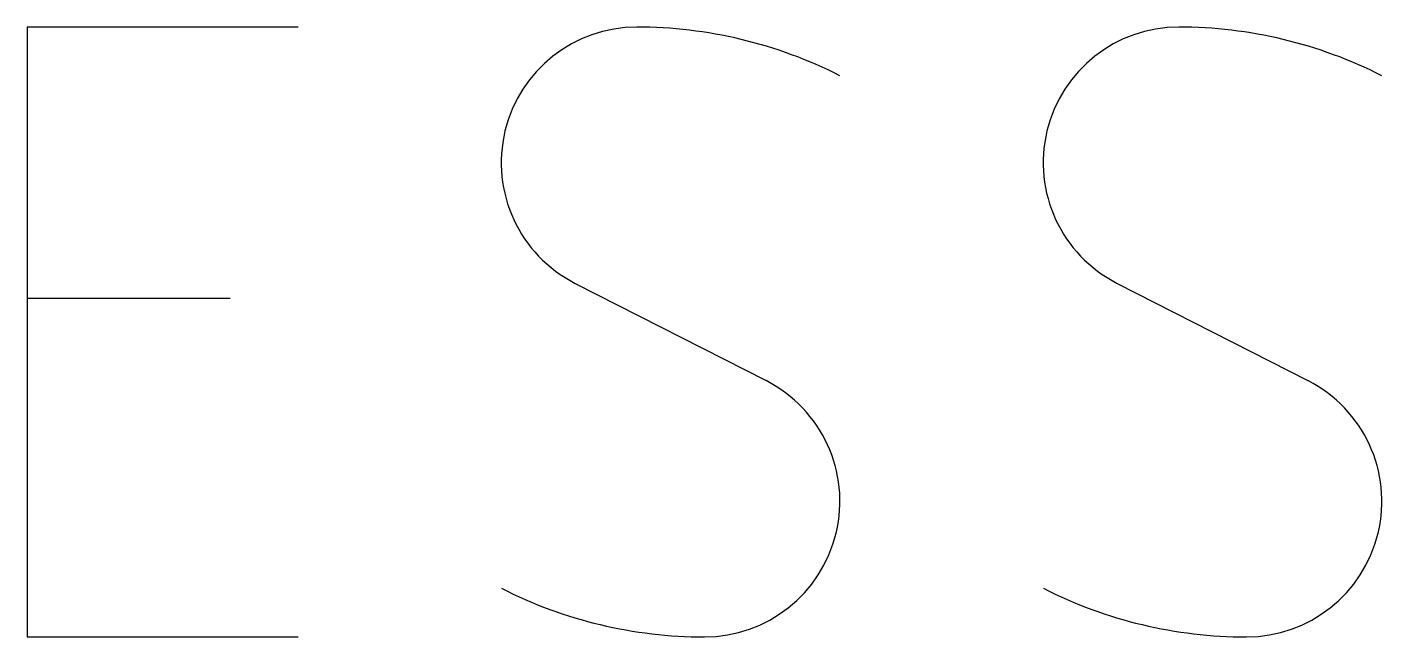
# Model space of a CAD drawing. Header units: millimetres. Extents: x 0 to 489, y 0 to 220.
import ezdxf

# ---------------------------------------------------------------- set-up
doc = ezdxf.new("R2010")
doc.units = ezdxf.units.MM
doc.layers.get('0').update_dxf_attribs({"linetype": 'CONTINUOUS', "lineweight": 25, "true_color": 0x000000})

msp = doc.modelspace()

# ---------------------------------------------------------------- linework, layer by layer
for p, q in [((97.78, 220), (0, 220)), ((0, 220), (0, 0)), ((197.78, 127.55), (266.66, 92.45)), ((393.35, 127.55), (462.23, 92.45)), ((0, 122.22), (73.33, 122.22)), ((0, 0), (97.78, 0))]:
    msp.add_line(p, q)
for centre, radius, start, end in [((220, 171.11), 48.89, 90, 243), ((220, 58.06), 161.94, 63.07, 90), ((415.57, 171.11), 48.89, 90, 243), ((415.57, 58.06), 161.94, 63.07, 90), ((244.44, 48.89), 48.89, 270, 62.98), ((440.01, 48.89), 48.89, 270, 62.98), ((244.44, 161.94), 161.94, 243.1, 270), ((440.01, 161.94), 161.94, 243.1, 270)]:
    msp.add_arc(centre, radius, start, end)

doc.saveas('drawing.dxf')
